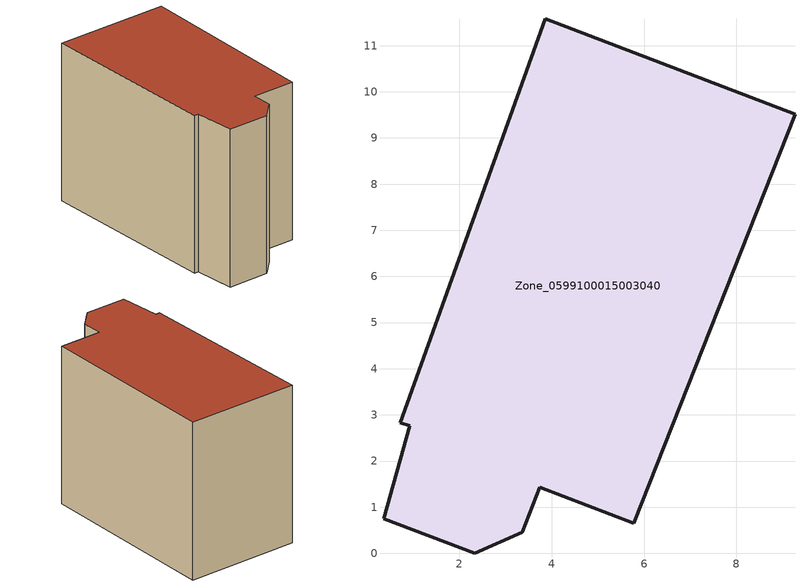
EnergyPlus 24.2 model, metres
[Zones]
Zone_0599100015003040
 floor ground (C_G): 3.86,11.59 9.27,9.52 5.77,0.66 3.74,1.43 3.37,0.46 2.33,0 0.35,0.76 0.93,2.77 0.72,2.83 z0.79
 wall outside (C_F): 9.27,9.52 3.86,11.59 0.72,2.83 0.93,2.77 0.35,0.76 2.33,0 3.37,0.46 3.74,1.43 5.77,0.66 9.27,9.52 z0.79:8.8
 roof outside (C_R): 0.93,2.77 0.35,0.76 2.33,0 3.37,0.46 3.74,1.43 5.77,0.66 9.27,9.52 3.86,11.59 0.72,2.83 z8.8
[BUILDING]
Pand.0599100015003040: North Axis=0; Terrain=City; Loads Convergence Tolerance Value=0.04; Temperature Convergence Tolerance Value=0.4; Solar Distribution=FullExterior; Maximum Number of Warmup Days=25; Minimum Number of Warmup Days=1
[Site:Location]
Rotterdam.The.Hague.AP_ZH_NLD Design_Conditions: Latitude=51.96; Longitude=4.45; Time Zone=1; Elevation=-4.5
[SITE:GROUNDTEMPERATURE:BUILDINGSURFACE]
18, 18, 18, 18, 18, 18, 18, 18, 18, 18, 18, 18
[MATERIAL] Thermal Absorptance=0.9; Solar Absorptance=0.7; Visible Absorptance=0.7
Name | Roughness | Thickness | Conductivity | Density | Specific Heat
G.TI.1965-1974 | MediumSmooth | 0.15 | 0.882353 | 540 | 1210
F.TI.1965-1974 | Rough | 0.3 | 0.697674 | 1920 | 840
R.TI.1965-1974 | MediumRough | 0.2 | 0.232558 | 1500 | 1000
[CONSTRUCTION]
C_G: G.TI.1965-1974
C_F: F.TI.1965-1974
C_R: R.TI.1965-1974
[ZONE]
Zone_0599100015003040: Type=1; Multiplier=1; Ceiling Height=Autocalculate; Volume=Autocalculate; Floor Area=autocalculate; Part of Total Floor Area=Yes
[ZONEINFILTRATION:DESIGNFLOWRATE]
Infil_Zone_0599100015003040: Zone or ZoneList or Space or SpaceList=Zone_0599100015003040; Schedule=AlwaysOn; Design Flow Rate Calculation Method=Flow/Area; Flow Rate per Floor Area=0.003; Constant Term Coefficient=1; Temperature Term Coefficient=0; Velocity Term Coefficient=0; Velocity Squared Term Coefficient=0
[HVACTEMPLATE:ZONE:IDEALLOADSAIRSYSTEM]
Zone_0599100015003040: Maximum Heating Supply Air Temperature=50; Minimum Cooling Supply Air Temperature=13; Maximum Heating Supply Air Humidity Ratio=0.0156; Minimum Cooling Supply Air Humidity Ratio=0.0077; Heating Limit=NoLimit; Cooling Limit=NoLimit; Dehumidification Control Type=ConstantSensibleHeatRatio; Cooling Sensible Heat Ratio=0.7; Dehumidification Setpoint=60; Humidification Control Type=None; Humidification Setpoint=30; Outdoor Air Method=None; Outdoor Air Flow Rate per Person=0.00944; Outdoor Air Flow Rate per Zone Floor Area=0; Outdoor Air Flow Rate per Zone=0; Demand Controlled Ventilation Type=None; Outdoor Air Economizer Type=NoEconomizer; Heat Recovery Type=None; Sensible Heat Recovery Effectiveness=0.7; Latent Heat Recovery Effectiveness=0.65
[ZONECONTROL:THERMOSTAT]
ThermostatControl_Zone_0599100015003040: Zone or ZoneList=Zone_0599100015003040; Control Type Schedule=DualSetpointControlType; Control 1=Thermostat_Zone_0599100015003040; Temperature Difference Between Cutout And Setpoint=0
[THERMOSTATSETPOINT:DUALSETPOINT]
Thermostat_Zone_0599100015003040: Heating Setpoint Temperature Schedule=HeatingSetpoint_Zone_0599100015003040; Cooling Setpoint Temperature Schedule=CoolingSetpoint_Zone_0599100015003040
[SCHEDULE:COMPACT]
HeatingSetpoint_Zone_0599100015003040: Through: 12/31, For: AllDays, Until: 24:00, 21
CoolingSetpoint_Zone_0599100015003040: Through: 12/31, For: AllDays, Until: 24:00, 24
DualSetpointControlType: Through: 12/31, For: AllDays, Until: 24:00, 4
AlwaysOn: Through: 12/31, For: AllDays, Until: 24:00, 1
